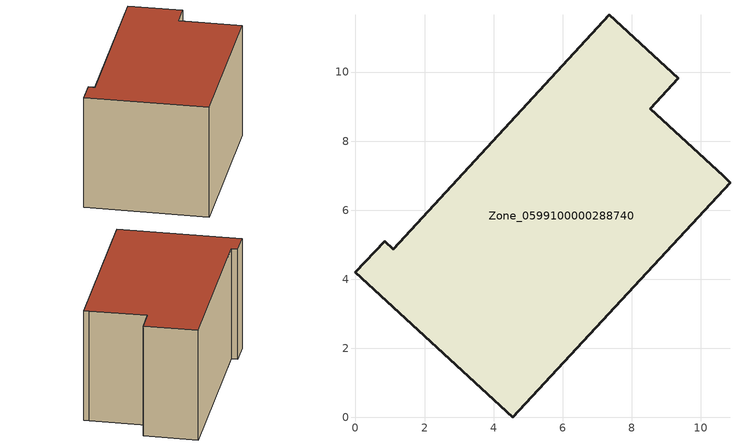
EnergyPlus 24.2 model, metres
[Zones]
Zone_0599100000288740
 floor ground (C_G): 9.35,9.82 8.54,8.93 10.65,7 10.85,6.8 4.56,0 0,4.2 0.84,5.1 1.09,4.87 7.34,11.66 z0
 wall outside (C_F): 0.84,5.1 0,4.2 4.56,0 10.85,6.8 10.65,7 8.54,8.93 9.35,9.82 7.34,11.66 1.09,4.87 0.84,5.1 z0:5.92
 roof outside (C_R): 7.34,11.66 1.09,4.87 0.84,5.1 0,4.2 4.56,0 10.85,6.8 10.65,7 8.54,8.93 9.35,9.82 z5.92
[BUILDING]
Pand.0599100000288740: North Axis=0; Terrain=City; Loads Convergence Tolerance Value=0.04; Temperature Convergence Tolerance Value=0.4; Solar Distribution=FullExterior; Maximum Number of Warmup Days=25; Minimum Number of Warmup Days=1
[Site:Location]
Rotterdam.The.Hague.AP_ZH_NLD Design_Conditions: Latitude=51.96; Longitude=4.45; Time Zone=1; Elevation=-4.5
[SITE:GROUNDTEMPERATURE:BUILDINGSURFACE]
18, 18, 18, 18, 18, 18, 18, 18, 18, 18, 18, 18
[MATERIAL] Thermal Absorptance=0.9; Solar Absorptance=0.7; Visible Absorptance=0.7
Name | Roughness | Thickness | Conductivity | Density | Specific Heat
G.TC.1975-1991 | MediumSmooth | 0.15 | 0.288461 | 540 | 1210
F.TC.1975-1991 | Rough | 0.3 | 0.230769 | 1920 | 840
R.TC.1975-1991 | MediumRough | 0.2 | 0.153846 | 1500 | 1000
[CONSTRUCTION]
C_G: G.TC.1975-1991
C_F: F.TC.1975-1991
C_R: R.TC.1975-1991
[ZONE]
Zone_0599100000288740: Type=1; Multiplier=1; Ceiling Height=Autocalculate; Volume=Autocalculate; Floor Area=autocalculate; Part of Total Floor Area=Yes
[ZONEINFILTRATION:DESIGNFLOWRATE]
Infil_Zone_0599100000288740: Zone or ZoneList or Space or SpaceList=Zone_0599100000288740; Schedule=AlwaysOn; Design Flow Rate Calculation Method=Flow/Area; Flow Rate per Floor Area=0.003; Constant Term Coefficient=1; Temperature Term Coefficient=0; Velocity Term Coefficient=0; Velocity Squared Term Coefficient=0
[HVACTEMPLATE:ZONE:IDEALLOADSAIRSYSTEM]
Zone_0599100000288740: Maximum Heating Supply Air Temperature=50; Minimum Cooling Supply Air Temperature=13; Maximum Heating Supply Air Humidity Ratio=0.0156; Minimum Cooling Supply Air Humidity Ratio=0.0077; Heating Limit=NoLimit; Cooling Limit=NoLimit; Dehumidification Control Type=ConstantSensibleHeatRatio; Cooling Sensible Heat Ratio=0.7; Dehumidification Setpoint=60; Humidification Control Type=None; Humidification Setpoint=30; Outdoor Air Method=None; Outdoor Air Flow Rate per Person=0.00944; Outdoor Air Flow Rate per Zone Floor Area=0; Outdoor Air Flow Rate per Zone=0; Demand Controlled Ventilation Type=None; Outdoor Air Economizer Type=NoEconomizer; Heat Recovery Type=None; Sensible Heat Recovery Effectiveness=0.7; Latent Heat Recovery Effectiveness=0.65
[ZONECONTROL:THERMOSTAT]
ThermostatControl_Zone_0599100000288740: Zone or ZoneList=Zone_0599100000288740; Control Type Schedule=DualSetpointControlType; Control 1=Thermostat_Zone_0599100000288740; Temperature Difference Between Cutout And Setpoint=0
[THERMOSTATSETPOINT:DUALSETPOINT]
Thermostat_Zone_0599100000288740: Heating Setpoint Temperature Schedule=HeatingSetpoint_Zone_0599100000288740; Cooling Setpoint Temperature Schedule=CoolingSetpoint_Zone_0599100000288740
[SCHEDULE:COMPACT]
HeatingSetpoint_Zone_0599100000288740: Through: 12/31, For: AllDays, Until: 24:00, 21
CoolingSetpoint_Zone_0599100000288740: Through: 12/31, For: AllDays, Until: 24:00, 24
DualSetpointControlType: Through: 12/31, For: AllDays, Until: 24:00, 4
AlwaysOn: Through: 12/31, For: AllDays, Until: 24:00, 1
